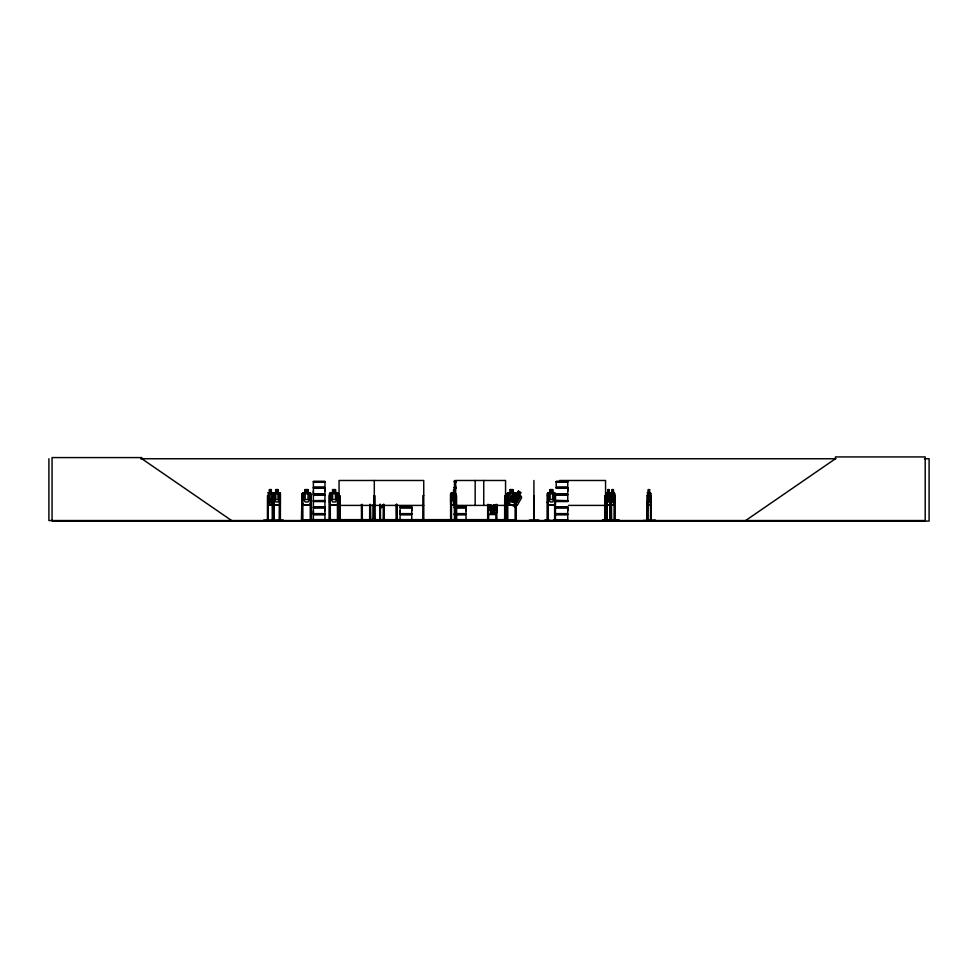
<?xml version="1.0" encoding="UTF-8"?>
<svg xmlns="http://www.w3.org/2000/svg" width="978" height="978" viewBox="0 0 978 978"><rect width="100%" height="100%" fill="white"/><g stroke="black" fill="none" stroke-linecap="round" stroke-linejoin="round"><path stroke-width="1.47" d="M313.376 513.621L313.376 507.888L324.953 507.888L324.94 513.621L313.388 513.621L313.388 510.76M313.376 494.012L313.376 488.291L324.953 488.291L324.94 494.012L313.388 494.012L313.388 491.152M324.94 510.76L324.94 507.888M324.94 491.152L324.94 488.291M411.762 513.621L400.1 513.621L400.112 510.76M411.75 510.76L411.75 507.888M466.005 510.76L466.005 507.888L454.367 507.888M567.741 510.76L567.741 507.888L556.189 507.888M567.741 491.152L567.741 488.291L556.189 488.291M500.993 520.076L515.088 519.893M529.404 520.076L538.756 520.039M454.244 500.822L456.09 500.932M609.795 505.027L610.223 501.983M610.309 501.983L609.881 505.027L606.873 505.027L606.58 501.983M614.147 505.027L614.539 501.971M650.37 505.027L650.883 501.983L650.468 505.027L647.448 505.027M602.191 520.528L619.147 520.479M602.362 520.467L619.086 520.54M606.543 520.528L606.494 493.756L607.827 492.667M610.908 520.467L611.336 492.667M272.41 505.027L273.045 501.971L272.495 505.027L268.241 505.027M263.718 520.076L283.29 520.076M400.014 520.027L400.112 514.77L411.762 514.77L411.762 520.296L392.581 520.418L405.821 520.479M279.561 505.027L280.441 501.983M311.493 520.467L311.212 493.743L310.124 492.667L308.143 492.667M324.806 520.076L311.126 520.027L324.94 520.137M342.068 520.528L342.141 519.77M342.373 520.467L328.376 520.039L330.173 520.027M554.465 505.027L555.357 501.971L555.308 493.792L554.404 492.765L548.23 492.765L547.423 493.804L547.338 520.54M338.535 501.983L337.483 505.027L330.417 505.027L329.488 501.983M311.102 501.971L310.075 504.929L303.033 504.929L302.104 501.971L302.116 493.804L303.033 492.765L310.087 492.765M311.212 501.983L310.148 505.027L302.948 505.027L302.006 501.983M495.822 514.416L496.848 511.457M516.029 501.971L515.003 504.929L507.949 504.929L507.032 501.971M516.127 501.983L515.076 505.027L507.875 505.027L506.934 501.983M606.58 493.756L606.983 492.667M647.558 492.667L647.13 520.54M545.003 520.467L561.36 520.54M545.015 520.076L549.575 520.54L545.015 520.418M449.44 520.467L466.029 520.308L466.005 514.77L454.367 514.77M451.53 520.467L451.457 495.626M330.112 520.467L328.29 520.479M301.432 520.528L302.006 493.756L302.984 492.667L305.075 492.667L305.075 489.599L308.143 489.599L308.033 492.765L309.574 493.792L309.574 499.514L308.033 501.971L305.173 501.971L303.645 499.514L303.645 493.792L305.173 492.765L305.173 489.697L308.033 489.697M373.168 519.636L373.339 520.479M455.565 520.467L455.711 480.479L505.565 480.479L505.492 520.54M486.983 520.528L487.631 520.418L487.692 504.416M506.347 520.528L506.934 493.756L507.912 492.667L510.003 492.667M382.985 505.027L381.799 507.582L382.96 504.954M268.339 492.667L267.838 520.54M509.636 500.284L513.731 493.205L515.039 492.778L516.029 493.792M516.861 493.707L518.389 491.054L521.042 492.582L519.367 495.284L520.186 496.934L517.325 501.885L514.77 503.242L512.301 501.812L512.191 498.927L515.051 493.963L516.897 493.853L518.426 491.188M491.738 505.65C487.582 509.844 491.237 510.773 492.399 506.359C493.438 511.017 497.056 509.183 492.998 505.663M607.778 492.765L607.155 499.514L607.778 501.971L608.939 501.971L609.551 493.792L608.939 489.697L607.778 489.697M613.389 489.697L612.13 489.697L611.507 493.792L611.568 520.54L611.605 519.636M495.308 509L493.78 511.457L490.919 511.457L489.379 509M273.29 493.756L274.097 492.667M547.374 493.756L548.23 492.667M269.61 492.765L268.73 493.792L268.73 499.514L269.61 501.971L271.273 501.971L272.153 499.514L272.153 493.792L271.273 492.765M330.466 492.667L329.488 493.756L329.452 520.54M507.032 493.804L507.949 492.765L515.003 492.765M496.958 509.196L495.98 510.284L493.89 510.284L493.89 513.352L490.822 513.352L490.919 510.186L489.391 509.159L489.379 504.709M384.073 520.479L383.999 504.416M515.064 506.836L517.435 504.782M275.796 492.765L274.61 493.792L274.61 499.514L275.796 501.971L277.996 501.971L279.182 499.514L279.182 493.792L277.996 492.765L278.009 489.599M745.652 520.54L835.432 458.755L835.432 456.934L925.2 456.934L925.2 520.54L48.9 520.54L48.9 458.755M453.694 489.697L453.694 492.765L452.178 493.792L452.178 499.514L453.67 501.971M460.858 520.479L449.477 520.039L466.005 520.137M140.685 458.755L835.897 458.755M924.516 458.755L929.1 458.755L929.1 521.066L52.054 521.066L52.054 457.582L141.834 457.582L141.834 458.755L231.603 520.54M559.563 480.479L605.541 480.479L605.675 520.54L605.761 519.636L604.685 519.636M313.376 481.384L324.953 481.384M454.354 481.384L456.09 481.372M556.176 481.384L567.766 481.384M324.953 481.616L313.376 481.616L313.388 487.142L324.953 487.142L324.953 481.616M454.354 481.592L456.066 481.604M313.4 481.958L324.94 481.958M454.379 481.958L456.09 481.958M556.201 481.958L567.741 481.958M454.367 487.142L456.078 487.142M313.302 487.533L325.026 487.533M454.281 487.533L456.017 487.533M556.103 487.533L567.827 487.533M313.302 487.888L325.026 487.888M454.281 487.888L456.017 487.888M556.103 487.888L567.827 487.888M454.367 488.291L456.078 488.291M610.847 493.756L611.238 505.027L614.245 505.027L614.673 493.743L613.328 492.667L613.426 489.599L612.094 489.599L612.13 492.765M269.525 489.697L271.273 489.697M275.723 489.697L277.996 489.697M332.593 489.697L335.43 489.697L335.43 492.765L336.933 493.792L336.933 499.514L335.43 501.971L332.618 501.971L331.114 499.514L331.114 493.792L332.618 492.765L332.52 489.599L335.527 489.599L335.527 492.667L337.483 492.667L338.535 493.743L338.364 520.54L338.241 519.636M510.1 489.697L512.961 489.697L512.961 492.765L514.489 493.792L514.489 499.514L512.961 501.971L510.1 501.971L508.572 499.514L508.572 493.792L510.1 492.765L510.003 489.599L513.059 489.599L513.059 492.667L515.051 492.667L521.237 496.237L521.629 497.716L517.509 504.844L515.076 506.959L508.841 503.364L509.55 500.247L513.658 493.12L515.051 492.667L516.127 493.743L516.213 520.54M550.113 489.697L552.668 489.697L552.619 492.765L553.964 493.792L553.964 499.514L552.619 501.971L550.113 501.971L548.768 499.514L548.768 493.792L550.113 492.765L550.064 489.599M648.353 489.697L649.6 489.697M612.338 490.21L613.084 490.21L612.338 491.237M268.265 492.667L269.61 492.667M271.248 492.667L272.483 492.667L273.045 493.792L273.045 520.54M274.036 492.667L275.71 492.667M278.009 492.667L279.61 492.667M330.442 492.667L332.52 492.667M453.67 492.667L451.53 492.667L450.577 493.756L450.626 520.54L450.54 519.636M548.181 492.667L550.064 492.667M554.489 492.667L552.704 492.667L552.704 489.599L550.015 489.599L550.015 492.667M608.976 492.667L609.869 492.667M611.25 492.667L612.191 492.667M647.46 492.667L648.402 492.667M649.551 492.667L650.883 493.743L650.761 520.54M268.29 492.765L272.459 492.765M274.072 492.765L279.574 492.765M453.694 492.765L451.579 492.765L450.675 493.804L450.601 501.983L451.53 505.027L455.736 505.027M606.91 492.765L609.856 492.765M611.262 492.765L614.208 492.765M647.485 492.765L650.431 492.765M273.021 493.743L274.084 505.027M279.512 492.765L280.441 493.743L280.368 520.54M610.138 519.636L610.138 520.54L609.759 492.765M614.575 493.743L614.539 520.54M650.798 493.743L650.358 492.667M269.61 493.792L271.273 493.792M454.367 494.012L456.078 494.012M556.189 494.012L567.753 494.012L567.753 488.291M313.302 494.416L325.026 494.416M454.281 494.416L456.017 494.416M556.103 494.416L567.827 494.416M313.302 494.77L325.026 494.77M454.281 494.77L456.017 494.77M556.103 494.77L567.827 494.77M454.367 495.174L456.078 495.174M556.189 495.174L567.753 495.174L567.753 500.687L556.201 500.54L567.766 500.699M272.324 495.626L273.889 495.626L273.962 520.54M280.295 495.626L279.439 495.626L279.366 520.54M301.945 495.626L302.801 495.626L302.887 520.54M311.102 495.626L310.246 495.626L310.246 520.54L310.16 519.636L505.907 519.636L505.834 520.54L505.834 495.626L504.721 495.626L504.624 520.54M330.356 520.54L330.258 495.626L329.366 495.626L329.341 520.54M337.593 495.626L337.606 520.54L337.532 495.626L338.425 495.626M339.06 495.626L339.879 495.626L339.953 520.54M423.731 495.626L422.887 495.626L422.789 520.54M450.626 495.626L451.518 495.626M454.477 495.626L454.807 520.54M506.873 495.626L507.716 495.626L507.814 520.54M533.915 495.626L534.232 520.54M547.338 495.626L548.23 495.626L548.316 520.54M555.504 495.626L554.612 495.626L554.685 520.54L554.77 495.626M604.685 520.54L604.771 495.626L605.675 495.626M606.568 495.626L606.947 520.54M610.92 495.626L611.556 495.626M647.143 495.626L647.778 495.626M269.61 499.514L271.273 499.514M456.09 500.54L454.379 500.54L456.066 500.687M313.376 500.699L324.953 500.687M313.376 500.932L324.953 500.932M556.176 500.932L567.766 500.932M324.953 501.201L313.376 501.188L313.388 506.738L324.953 506.738L324.953 501.225M454.354 501.201L456.066 501.225M556.176 501.188L567.766 501.225M313.4 501.555L324.94 501.555M454.379 501.555L456.09 501.555M556.201 501.555L567.741 501.555M273.351 501.983L274.011 505.027L279.635 505.027M555.394 501.983L554.526 505.027L548.157 505.027L547.325 501.983L548.206 505.027M610.847 501.983L611.323 505.027M647.069 501.983L647.546 505.027M268.29 504.929L272.459 504.929M274.072 504.929L279.574 504.929M337.434 504.929L330.491 504.929L329.586 501.971L329.61 493.804L330.515 492.765L337.434 492.765L338.437 493.792M455.724 504.929L451.579 504.929L450.699 501.971M548.23 504.929L554.453 504.929M606.91 504.929L609.856 504.929M611.262 504.929L614.208 504.929M647.485 504.929L650.431 504.929M339.06 505.406L423.731 505.406M455.711 505.406L505.565 505.406M568.462 505.406L605.541 505.406M380.662 506.091L381.799 507.582M400.1 506.738L411.762 506.738M454.367 506.738L466.017 506.738M556.189 506.738L567.753 506.738M313.302 507.142L325.026 507.142M400.026 507.142L411.848 507.142M454.281 507.142L466.103 507.142M556.103 507.142L567.827 507.142M313.302 507.496L325.026 507.496M400.026 507.496L411.848 507.496M454.281 507.496L466.103 507.496M556.103 507.496L567.827 507.496M490.919 509L493.78 509M495.932 510.186L488.878 510.186L487.753 509.208M490.822 510.284L488.841 510.284L487.863 509.159M490.919 513.254L493.792 513.254L493.792 510.186L495.32 509.159L495.308 504.709M454.367 513.621L466.017 513.621L466.017 507.888M556.189 513.621L567.753 513.621L567.753 507.888M313.302 514.012L325.026 514.012M400.026 514.012L411.848 514.012M454.281 514.012L466.103 514.012M556.103 514.012L567.827 514.012M313.302 514.367L325.026 514.367M400.026 514.367L411.848 514.367M454.281 514.367L466.103 514.367M556.103 514.367L567.827 514.367M556.189 514.77L567.753 514.77L567.753 520.296L553.316 520.418L567.741 520.137M272.251 519.636L273.962 519.636M279.353 519.636L280.368 519.636M302.899 519.636L301.847 519.636L301.75 520.54M507.814 519.636L506.775 519.636L506.677 520.54M515.076 519.636L516.127 519.636M547.252 519.636L548.316 519.636M606.482 519.636L607.277 519.636M609.856 519.636L610.639 519.636M610.847 519.636L611.641 519.636M614.208 519.636L615.003 519.636M647.069 519.636L647.852 519.636M650.431 519.636L651.226 519.636M302.887 519.893L310.16 519.893M311.102 520.027L324.953 520.296M362.349 519.893L388.144 520.076M488.633 519.893L495.907 519.893M497.093 520.039L497.557 520.528M516.286 520.076L516.017 495.626L515.174 495.626L515.088 520.54M655.333 520.076L642.974 520.54M392.581 520.076L411.75 520.137M602.375 520.076L619.111 520.076M496.971 520.479L496.946 519.636M370.809 520.479L370.552 504.416M610.578 520.467L610.565 495.626L609.93 495.626L609.893 520.54M554.44 492.667L555.443 493.743L555.443 520.54M380.601 506.005L381.885 507.582M279.537 492.667L280.441 493.743M272.373 492.765L272.96 493.792M614.135 492.667L614.539 493.792M609.783 492.667L610.272 493.792M487.753 504.624L487.753 511.47L488.768 514.416M487.753 511.47L488.694 514.526L495.895 514.526L496.946 511.47L496.946 504.611M647.729 499.514L648.353 501.971L649.514 501.971L649.649 489.599L648.316 489.599L647.729 493.792L647.815 520.54M611.507 499.514L612.13 501.971L613.292 501.971L613.915 499.514L613.328 489.599M267.752 501.971L268.327 505.027M379.88 520.528L379.794 504.416M606.629 501.971L606.971 505.027M651.189 520.54L651.14 495.626L650.504 495.626L650.504 520.54L650.468 519.636M650.932 519.636L650.932 520.54M614.673 519.636L614.942 520.528L614.93 495.626L614.282 495.626L614.245 520.54M611.213 495.626L611.299 520.54M611.14 519.636L611.14 520.54M609.025 492.765L609.074 489.599L607.729 489.599L607.864 492.765M607.204 504.416L607.24 520.54M606.861 504.416L606.763 520.54M605.431 519.636L605.419 520.54M604.893 495.626L605.003 520.54M560.455 519.636L560.553 520.54M560.333 519.636L560.418 520.54M560.211 519.636L560.223 520.54M559.807 519.636L559.624 520.54M559.563 519.636L559.465 520.54M555.59 520.54L555.59 519.636L554.526 519.636L554.526 520.54M555.247 519.636L555.223 520.54M548.071 495.626L548.157 520.54M547.937 519.636L547.961 520.54M547.619 519.636L547.619 520.54M547.472 493.804L547.484 520.54M533.915 480.479L533.915 520.54M515.284 519.636L515.284 520.54M507.606 519.636L507.619 520.54M505.406 519.636L505.394 520.54M504.819 519.636L504.819 520.54M504.025 519.77L504.025 520.54M496.848 504.416L496.848 520.54M496.103 519.636L496.103 520.54M496.005 504.416L495.907 520.54M493.78 504.709L493.792 509.159L490.919 509.159L490.919 504.709M488.548 504.416L488.645 520.54M488.438 519.636L488.438 520.54M487.802 519.636L487.79 520.54M483.743 480.479L483.743 505.406M475.174 480.479L475.174 505.406M459.648 519.636L459.721 520.54M459.55 519.636L459.44 520.54M458.902 520.54L458.804 519.636L458.633 520.54M456.653 520.54L456.555 495.626L455.711 495.626L455.809 520.54M456.457 519.636L456.457 520.54M454.904 519.636L454.904 520.54M454.489 480.479L454.477 520.54M454.171 490.21L454.171 491.237M453.596 489.599L453.67 505.027M451.347 519.636L451.335 520.54M423.804 520.54L423.731 480.479L339.06 480.479L339.097 520.54M423.633 519.636L423.633 520.54M423.278 519.77L423.278 520.54M422.985 519.636L422.985 520.54M411.75 513.621L411.762 507.888L400.1 507.888L400.1 513.621M402.178 519.636L402.129 520.54M402.117 519.636L402.092 520.54M401.86 520.54L401.762 519.636L401.542 520.54M401.322 519.636L401.347 520.54L401.286 519.893M397.08 519.636L397.08 520.54L397.019 504.416M396.762 504.416L396.824 520.54M396.506 504.416L396.603 520.54M396.249 504.416L396.237 520.54L396.188 519.636M383.706 504.416L383.596 520.54L383.572 519.636M383.339 504.416L383.303 520.54M380.454 504.416L380.491 520.54M380.161 505.883L380.197 520.54M380.087 504.416L380.026 520.54M374.819 520.54L374.721 495.626L373.718 495.626L373.645 520.54L373.951 495.626M374.537 495.626L374.611 520.54M374.305 480.479L374.305 520.54M374.085 519.636L374.036 520.54M373.547 504.624L373.535 520.54M373.217 504.624L373.217 520.54M372.215 519.77L372.215 520.54M370.454 519.636L370.454 520.54M369.806 519.636L369.818 520.54M369.708 504.416L369.623 520.54M362.251 504.416L362.349 520.54M362.153 519.636L362.153 520.54M361.408 504.416L361.505 520.54M361.31 519.636L361.334 520.54M339.647 495.626L339.721 520.54M339.39 519.636L339.513 520.54L339.293 495.626M330.197 495.626L330.185 520.54M324.953 520.296L324.953 514.77L313.388 514.77L313.376 520.296M321.505 519.636L321.444 520.54M321.444 519.636L321.407 520.54M321.212 519.636L321.065 520.54M320.992 519.636L320.955 520.54M320.784 520.54L320.65 519.636L320.552 520.54M315.76 519.893L315.76 520.54L315.686 519.636M315.454 519.636L315.527 520.54M315.319 519.636L315.246 520.54M315.099 519.636L315.038 520.54M314.867 519.636L314.867 520.54M312.801 519.77L312.801 520.54M310.992 519.636L310.992 520.54M302.691 519.636L302.691 520.54M280.087 495.626L280.246 520.54M279.977 519.636L279.952 520.54M279.757 519.636L279.781 520.54M279.647 495.626L279.574 520.54M278.082 492.667L278.082 489.599L275.649 489.599L275.723 492.765M273.681 495.626L273.767 520.54M273.547 519.636L273.375 520.54M273.351 493.756L273.241 520.54M272.813 495.626L272.874 520.54M272.581 495.626L272.715 520.54M272.532 519.636L272.532 520.54M272.324 504.416L272.263 520.54M271.334 492.667L271.334 489.599L269.476 489.599L269.476 492.667M271.248 489.599L271.273 505.027M269.549 489.599L269.61 505.027M268.29 520.54L268.29 519.636L267.41 519.636L267.422 520.54L267.483 495.626L268.241 495.626L268.216 520.54M267.972 504.416L268.033 520.54M516.213 494.746L516.188 497.851C519.501 494.391 521.58 497.692 516.408 498.804C517.912 504.721 514.306 503.694 515.553 499.061C512.069 502.68 509.856 499.33 515.32 498.157L515.32 494.245L516.213 494.746M516.384 494.734L513.523 499.697L516.005 501.127L518.866 496.164L516.384 494.734M518.609 491.885L518.108 492.778L519.697 493.694L520.21 492.814L518.609 491.885M567.766 481.616L556.176 481.604L556.201 487.142L567.753 487.142L567.753 481.616M270.979 490.21L269.916 490.21L269.916 491.237L270.979 491.237L270.979 490.21M277.605 490.21L276.187 490.21L276.187 491.237L277.605 491.237L277.605 490.21M307.532 490.21L305.686 490.21L305.686 491.237L307.532 491.237L307.532 490.21M334.928 490.21L333.119 490.21L333.119 491.237L334.928 491.237L334.928 490.21M512.448 490.21L510.614 490.21L510.614 491.237L512.448 491.237L512.448 490.21M552.167 490.21L550.553 490.21L550.553 491.237L552.167 491.237L552.167 490.21M608.732 490.21L607.986 491.237L608.732 490.21M649.306 490.21L648.561 491.237L649.306 490.21M277.996 493.792L275.796 493.792L275.796 499.514L277.996 499.514L277.996 493.792M308.033 493.792L305.173 493.792L305.173 499.514L308.033 499.514L308.033 493.792M335.43 493.792L332.618 493.792L332.618 499.514L335.43 499.514L335.43 493.792M512.961 493.792L510.1 493.792L510.1 499.514L512.961 499.514L512.961 493.792M552.619 493.792L550.113 493.792L550.113 499.514L552.619 499.514L552.619 493.792M608.939 493.792L607.778 493.792L607.778 499.514L608.939 499.514L608.939 493.792M613.292 493.792L612.13 493.792L612.13 499.514L613.292 499.514L613.292 493.792M649.514 493.792L648.353 493.792L648.353 499.514L649.514 499.514L649.514 493.792M324.953 495.174L313.388 495.174L313.376 500.687L324.94 500.54L324.94 495.174M493.279 511.714L491.433 511.714L491.433 512.741L493.279 512.741L493.279 511.714M647.522 520.54L647.485 495.626L647.399 520.54"/></g></svg>
